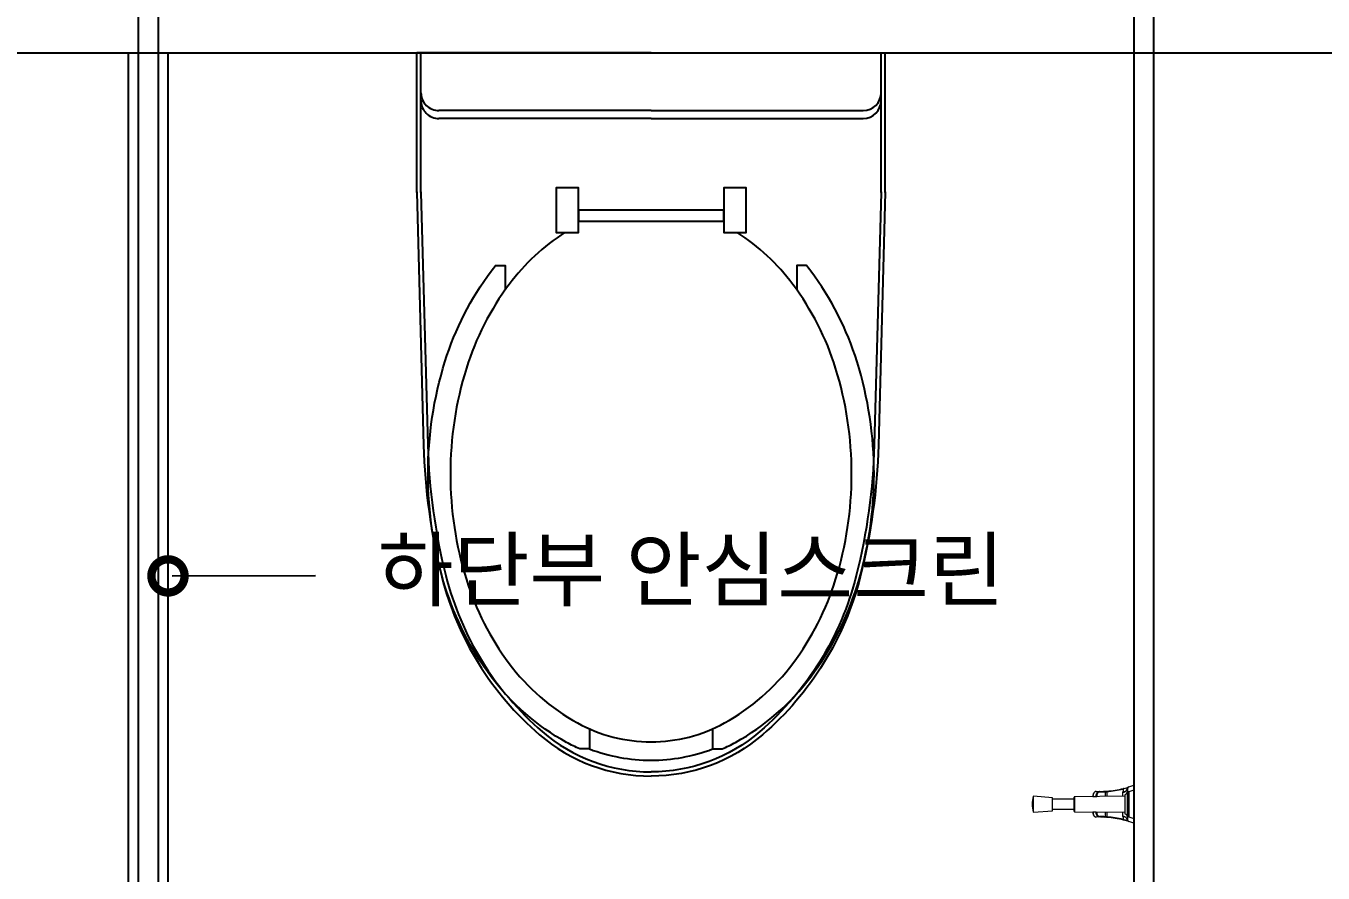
# Model space of a CAD drawing. Extents: x -255 to 8105, y -176 to 5714.
# Drawn here: x 3160 to 3811, y 3189 to 3614 of the extents above; entities that cross this region are included whole.
import ezdxf
from ezdxf.enums import TextEntityAlignment as Align

# ---------------------------------------------------------------- set-up
doc = ezdxf.new("R2010")
doc.units = 0
doc.header["$LTSCALE"] = 30
doc.layers.get('0').update_dxf_attribs({"linetype": 'CONTINUOUS'})
for name, color, linetype in [('0_toilet', 6, 'CONTINUOUS'), ('HAT', 8, 'CONTINUOUS'), ('문자', 3, 'CONTINUOUS'), ('부자재', 4, 'CONTINUOUS'), ('옷걸이', 4, 'CONTINUOUS'), ('치수', 1, 'CONTINUOUS'), ('해치', 8, 'CONTINUOUS')]:
    doc.layers.add(name, color=color, linetype=linetype)
doc.styles.add('돋움', font='malgun.ttf')

# ---------------------------------------------------------------- blocks, each defined once
blk = doc.blocks.new('A$C10E41893')
at = {"layer": '부자재'}
for p, q in [((6.5, 0), (6.5, 196)), ((123.3, 196), (6.5, 196)), ((123.3, 192.5), (6.5, 192.5)), ((54.8, 0), (54.8, 177.5)), ((61.4, 0), (61.4, 177.5)), ((6.5, 0), (6.5, -196)), ((54.8, 0), (54.8, -177.5)), ((61.4, 0), (61.4, -177.5)), ((123.3, -192.5), (6.5, -192.5)), ((123.3, -196), (6.5, -196))]:
    blk.add_line(p, q, dxfattribs=at)
for points in [[(122.7, 196, -0.012538), (123.3, 196), (334.6, 190.3, -0.055395), (444.7, 175.1, -0.154276), (576.9, 93.3, -0.179504), (611.5, 0, -0.179504)], [(122.8, 192.5, -0.012538), (123.2, 192.5), (334.5, 186.8, -0.055395), (443.8, 171.7, -0.154276), (574.3, 91, -0.179504), (608, 0, -0.179504)], [(572, 51.4), (588.8, 51.4), (588.8, 59.6, 0.021185), (583.3, 70.7, 0.106084), (528.4, 133.7, 0.085733), (452.6, 172.4, 0.075373), (358.7, 186.6, 0.075373), (264.8, 172.4, 0.085733), (189, 133.7, 0.007337), (184.4, 130.1), (184.4, 122), (204.7, 122)], [(156.7, -72, 0.089162), (200.2, -118.7, 0.085733), (270.3, -154.5, 0.075373), (358.7, -167.9, 0.075373), (447.1, -154.5, 0.085733), (517.2, -118.7, 0.106084), (567, -61.6, 0.126931), (582.8, 0, 0.126931), (567, 61.6, 0.106084), (517.2, 118.7, 0.085733), (447.1, 154.5, 0.075373), (358.7, 167.9, 0.075373), (270.3, 154.5, 0.085733), (200.2, 118.7, 0.089162), (156.7, 72)], [(588.8, -51.4, 0.090214), (598.2, 0, 0.090214), (588.8, 51.4, 0.106084)], [(122.7, -196, 0.012538), (123.3, -196), (334.6, -190.3, 0.055395), (444.7, -175.1, 0.154276), (576.9, -93.3, 0.179504), (611.5, 0, 0.179504)], [(122.8, -192.5, 0.012538), (123.2, -192.5), (334.5, -186.8, 0.055395), (443.8, -171.7, 0.154276), (574.3, -91, 0.179504), (608, 0, 0.179504)], [(572, -51.4), (588.8, -51.4), (588.8, -59.6, -0.021185), (583.3, -70.7, -0.106084), (528.4, -133.7, -0.085733), (452.6, -172.4, -0.075373), (358.7, -186.6, -0.075373), (264.8, -172.4, -0.085733), (189, -133.7, -0.007337), (184.4, -130.1), (184.4, -122), (204.7, -122)]]:
    blk.add_lwpolyline(points, format="xyb", dxfattribs=at)
blk.add_lwpolyline([(138, -60.8), (119.3, -60.8), (119.3, -79.5), (156.7, -79.5), (156.7, -60.8), (138, -60.8), (147.3, -60.8), (147.3, 60.8), (138, 60.8), (156.7, 60.8), (156.7, 79.5), (119.3, 79.5), (119.3, 60.8), (138, 60.8), (138, -60.8), (119.3, -60.8)], dxfattribs=at)
for centre, start, end in [((39.8, 177.5), 0, 90), ((46.4, 177.5), 0, 90), ((39.8, -177.5), 270, 0), ((46.4, -177.5), 270, 0)]:
    blk.add_arc(centre, 15, start, end, dxfattribs=at)
blk = doc.blocks.new('_DOTSMALL')
at = {"color": 0, "linetype": 'ByBlock', "const_width": 0.5}
blk.add_lwpolyline([(-0.0625, 0, 1), (0.0625, 0, 1)], format="xyb", close=True, dxfattribs=at)
blk = doc.blocks.new('A$C63EC304E')
at = {"layer": '치수', "color": 1, "xscale": 2.5, "yscale": 2.5, "zscale": 2.5, "rotation": 234.3098741996962}
blk.add_blockref('_DOTSMALL', (0.312, 0.312), dxfattribs=at)
blk = doc.blocks.new('A$C2BC9653E')
at = {"layer": '치수', "xscale": 0.3333333333333333, "yscale": 0.3333333333333333, "zscale": 0.3333333333333333}
blk.add_blockref('A$C63EC304E', (0, 0), dxfattribs=at)
blk = doc.blocks.new('A$C7FC71301')
at = {"layer": '치수', "rotation": 180}
blk.add_blockref('A$C2BC9653E', (0.208, 0.208), dxfattribs=at)
blk = doc.blocks.new('A$C4A20372B')
at = {"layer": '치수'}
blk.add_blockref('A$C7FC71301', (0, 0), dxfattribs=at)
blk = doc.blocks.new('A$C566469F5')
at = {"layer": '치수'}
blk.add_blockref('A$C4A20372B', (0, 0), dxfattribs=at)
blk = doc.blocks.new('A$C7E317CD4')
at = {"layer": '해치', "xscale": 2, "yscale": 2, "zscale": 2}
blk.add_blockref('A$C566469F5', (0, 0), dxfattribs=at)
blk = doc.blocks.new('A$C601D7F27')
at = {"layer": '치수'}
blk.add_blockref('A$C7E317CD4', (0, 0), dxfattribs=at)
blk = doc.blocks.new('A$C38802C08')
at = {"layer": '치수'}
blk.add_blockref('A$C601D7F27', (0, 0), dxfattribs=at)
blk = doc.blocks.new('UNI-16', base_point=(37634, -6761))
blk.add_line((40355.37, -3160.19), (41855.37, -3160.19))
at = {"color": 2}
for p, q in [((40845.37, -3160.19), (40845.37, -3785.19)), ((40865.37, -3160.19), (40865.37, -3785.19))]:
    blk.add_line(p, q, dxfattribs=at)
at = {"layer": '0_toilet'}
for p, q in [((40850.37, -3060.19), (40850.37, -3785.19)), ((40860.37, -3060.19), (40860.37, -3785.19)), ((41350.32, -3060.19), (41350.32, -3785.19)), ((41360.42, -3785.2), (41360.42, -3060.2))]:
    blk.add_line(p, q, dxfattribs=at)
at = {"layer": '옷걸이', "lineweight": 15}
for p, q in [((41344.91, -3529.6), (41344.91, -3531.03)), ((41344.93, -3529.6), (41344.93, -3531.03)), ((41346.99, -3529.52), (41346.95, -3529.62)), ((41346.99, -3529.47), (41346.96, -3529.56)), ((41347.06, -3529.58), (41347.06, -3529.59)), ((41347.06, -3529.59), (41347.06, -3544.99)), ((41347.74, -3528.64), (41347.75, -3528.63)), ((41347.75, -3528.63), (41350.32, -3527.79)), ((41347.75, -3528.63), (41347.75, -3528.63)), ((41350.32, -3527.79), (41350.32, -3530.16)), ((41309.47, -3534.04), (41299.97, -3533.29)), ((41299.97, -3541.29), (41299.97, -3533.29)), ((41309.47, -3540.54), (41309.47, -3534.04)), ((41320.32, -3534.79), (41309.47, -3534.79)), ((41320.32, -3537.29), (41320.32, -3533.79)), ((41345.82, -3533.32), (41320.57, -3533.54)), ((41320.57, -3533.54), (41320.57, -3541.04)), ((41329.69, -3533.36), (41329.69, -3533.46)), ((41329.69, -3533.36), (41329.78, -3533.36)), ((41329.78, -3533.36), (41329.78, -3533.46)), ((41331.31, -3533.37), (41331.66, -3533.37)), ((41331.31, -3533.45), (41331.31, -3533.37)), ((41331.66, -3533.37), (41331.66, -3533.44)), ((41336.02, -3533.41), (41336.02, -3531.02)), ((41336.79, -3530.95), (41336.79, -3533.4)), ((41344.89, -3531.04), (41345.45, -3530.97)), ((41345.82, -3532.51), (41345.82, -3542.06)), ((41347.08, -3543.58), (41347.08, -3531)), ((41347.77, -3531), (41347.08, -3531)), ((41350.32, -3530.16), (41347.77, -3531)), ((41347.77, -3531), (41347.77, -3543.58)), ((41350.32, -3530.16), (41350.32, -3544.41)), ((41299.97, -3541.29), (41309.47, -3540.54)), ((41309.47, -3539.79), (41320.32, -3539.79)), ((41320.32, -3540.79), (41320.32, -3537.29)), ((41320.57, -3541.04), (41345.82, -3541.26)), ((41329.69, -3541.12), (41329.69, -3541.22)), ((41329.69, -3541.22), (41329.78, -3541.22)), ((41329.78, -3541.12), (41329.78, -3541.22)), ((41331.31, -3541.21), (41331.31, -3541.13)), ((41331.31, -3541.21), (41331.66, -3541.21)), ((41331.66, -3541.14), (41331.66, -3541.21)), ((41336.02, -3543.56), (41336.02, -3541.17)), ((41336.79, -3541.18), (41336.79, -3543.63)), ((41345.47, -3543.61), (41344.89, -3543.54)), ((41344.91, -3543.55), (41344.91, -3544.98)), ((41344.93, -3543.55), (41344.93, -3544.98)), ((41346.95, -3544.96), (41346.99, -3545.07)), ((41347.06, -3544.99), (41347.06, -3545)), ((41347.77, -3543.58), (41347.08, -3543.58)), ((41347.75, -3545.94), (41347.74, -3545.94)), ((41347.75, -3545.95), (41347.75, -3545.94)), ((41350.32, -3546.79), (41347.75, -3545.95)), ((41347.77, -3543.58), (41350.32, -3544.41)), ((41350.32, -3544.41), (41350.32, -3546.79))]:
    blk.add_line(p, q, dxfattribs=at)
at = {"layer": '옷걸이', "lineweight": 15, "flags": 128}
for points in [[(41346.96, -3529.56), (41346.96, -3529.57), (41346.95, -3529.62)], [(41347.06, -3529.59), (41347.03, -3529.59), (41346.95, -3529.62)], [(41331.4, -3530.86), (41331.39, -3530.86), (41331.16, -3530.88), (41330.94, -3530.95), (41330.72, -3531.05), (41330.52, -3531.2), (41330.33, -3531.39), (41330.17, -3531.61), (41330.02, -3531.86), (41329.9, -3532.15), (41329.8, -3532.45), (41329.73, -3532.77), (41329.69, -3533.1), (41329.69, -3533.36)], [(41331.41, -3530.86), (41331.14, -3530.89), (41330.87, -3530.99), (41330.63, -3531.16), (41330.4, -3531.39), (41330.2, -3531.67), (41330.03, -3532.01), (41329.91, -3532.38), (41329.82, -3532.78), (41329.78, -3533.28), (41329.78, -3533.36)], [(41331.31, -3533.37), (41331.33, -3532.95), (41331.4, -3532.54), (41331.51, -3532.16), (41331.66, -3531.81), (41331.84, -3531.5), (41332.06, -3531.25), (41332.3, -3531.06), (41332.56, -3530.93), (41332.91, -3530.87)], [(41333.1, -3531.12), (41332.79, -3531.18), (41332.56, -3531.29), (41332.34, -3531.46), (41332.14, -3531.69), (41331.98, -3531.97), (41331.84, -3532.28), (41331.74, -3532.63), (41331.68, -3532.99), (41331.66, -3533.37)], [(41336.77, -3530.7), (41336.77, -3530.71), (41336.77, -3530.72), (41336.77, -3530.75), (41336.77, -3530.78), (41336.77, -3530.81), (41336.78, -3530.86), (41336.78, -3530.9), (41336.79, -3530.95)], [(41344.61, -3531.46), (41344.54, -3533.04), (41344.53, -3533.33)], [(41346.86, -3531.55), (41346.9, -3531.27), (41346.94, -3531.08), (41346.97, -3531.08), (41347, -3531.25), (41347.02, -3531.58), (41347.03, -3532.04)], [(41329.69, -3541.22), (41329.69, -3541.27), (41329.71, -3541.6), (41329.76, -3541.93), (41329.83, -3542.25), (41329.94, -3542.54), (41330.07, -3542.82), (41330.23, -3543.07), (41330.41, -3543.28), (41330.62, -3543.46), (41330.83, -3543.59), (41331.06, -3543.68), (41331.3, -3543.72), (41331.33, -3543.71)], [(41329.78, -3541.22), (41329.8, -3541.64), (41329.87, -3542.05), (41329.98, -3542.43), (41330.13, -3542.78), (41330.32, -3543.09), (41330.53, -3543.34), (41330.77, -3543.53), (41331.03, -3543.66), (41331.35, -3543.72), (41331.41, -3543.72)], [(41332.91, -3543.71), (41332.64, -3543.67), (41332.37, -3543.56), (41332.13, -3543.39), (41331.9, -3543.15), (41331.71, -3542.86), (41331.55, -3542.52), (41331.42, -3542.15), (41331.34, -3541.75), (41331.31, -3541.21)], [(41331.66, -3541.21), (41331.69, -3541.69), (41331.77, -3542.05), (41331.88, -3542.39), (41332.02, -3542.7), (41332.2, -3542.96), (41332.4, -3543.17), (41332.62, -3543.33), (41332.86, -3543.42), (41333.1, -3543.46)], [(41344.53, -3541.25), (41344.55, -3541.85), (41344.61, -3543.12)], [(41336.77, -3543.88), (41336.77, -3543.87), (41336.77, -3543.86), (41336.77, -3543.83), (41336.77, -3543.8), (41336.77, -3543.76), (41336.78, -3543.72), (41336.78, -3543.67), (41336.79, -3543.63)], [(41344.92, -3544.98), (41344.92, -3544.98), (41344.93, -3544.98)], [(41345.12, -3545.23), (41345.11, -3545.22), (41345.11, -3545.22)], [(41347.03, -3542.78), (41347.01, -3543.2), (41346.98, -3543.44), (41346.95, -3543.52), (41346.92, -3543.42), (41346.87, -3543.14), (41346.86, -3543.03)], [(41346.95, -3544.96), (41347.03, -3544.99), (41347.06, -3544.99)], [(41346.96, -3545.02), (41346.96, -3545.01), (41346.95, -3544.96)], [(41346.96, -3545.02), (41346.98, -3545.08), (41346.99, -3545.12)]]:
    blk.add_lwpolyline(points, dxfattribs=at)
at = {"layer": '옷걸이', "lineweight": 15}
for centre, radius, start, end in [((41332.55, -3478.11), 52.77, 274.5864, 283.76829), ((41332.55, -3478.11), 53.02, 274.5864, 283.49029), ((41344.78, -3529.05), 2.24, 266.39085, 345.18943), ((41345.16, -3529.6), 0.25, 103.76166, 179.45314), ((41332.76, -3479.91), 51.15, 283.75841, 286.46904), ((41345.18, -3529.59), 0.247, 104.08418, 180.74148), ((41332.82, -3479.12), 51.71, 283.74931, 286.75644), ((41345.19, -3529.19), 1.8, 276.78644, 348.2605), ((41348.13, -3529.73), 1.16, 109.29372, 169.39421), ((41348.06, -3529.58), 1, 108.19187, 180.00628), ((41310.26, -3537.29), 11.04, 158.76069, 201.23931), ((41320.57, -3533.79), 0.25, 90.5, 180), ((41330.94, -3478.11), 55.27, 268.79267, 270.38109), ((41332.55, -3478.11), 52.77, 268.76311, 270.39042), ((41332.55, -3478.11), 52.77, 270.39042, 273.54893), ((41332.87, -3531.1), 0.227, 353.60797, 81.79126), ((41332.74, -3478.11), 53.02, 270.39042, 273.54893), ((41332.55, -3478.11), 52.76, 273.54888, 274.58645), ((41335.79, -3531), 0.23, 354.81124, 84.54256), ((41333.39, -3497.05), 34.08, 274.43326, 275.72635), ((41345, -3531.4), 0.4, 122.00917, 187.80826), ((41344.87, -3531.43), 0.271, 148.63439, 187.60531), ((41344.89, -3531.28), 0.248, 90.27695, 180.4119), ((41345.49, -3531.12), 1.44, 283.11861, 345.96551), ((40945.94, -3537.16), 401.13, 359.19679, 0.73159), ((41320.57, -3540.79), 0.25, 180, 269.5), ((41330.94, -3596.47), 55.27, 89.61891, 91.20733), ((41345.49, -3543.46), 1.43, 14.10574, 76.92454), ((41332.55, -3596.47), 52.77, 89.60958, 91.23689), ((41332.87, -3543.48), 0.227, 278.20874, 6.39203), ((41332.55, -3596.47), 52.77, 86.45107, 89.60958), ((41332.74, -3596.47), 53.02, 86.45107, 89.60958), ((41335.79, -3543.58), 0.23, 275.45744, 5.18876), ((41332.55, -3596.48), 52.77, 85.41362, 86.45105), ((41333.39, -3577.53), 34.07, 84.27357, 85.56682), ((41332.55, -3596.47), 52.77, 76.23171, 85.4136), ((41332.55, -3596.47), 53.02, 76.50971, 85.4136), ((41344.97, -3543.19), 0.376, 169.93932, 240.54556), ((41344.91, -3543.15), 0.307, 174.77864, 208.98165), ((41344.78, -3545.53), 2.24, 14.82654, 93.59318), ((41344.89, -3543.3), 0.248, 179.5881, 269.72305), ((41345.16, -3544.98), 0.25, 180.27283, 256.23947), ((41345.18, -3544.99), 0.247, 179.25852, 255.91582), ((41332.72, -3594.83), 51.33, 73.52264, 76.23766), ((41332.89, -3595.23), 51.47, 73.23764, 76.25768), ((41345.19, -3545.4), 1.81, 12.06066, 82.51429), ((41348.13, -3544.84), 1.17, 191.39698, 250.6752), ((41348.06, -3545), 1, 179.99372, 251.80813)]:
    blk.add_arc(centre, radius, start, end, dxfattribs=at)
at = {"layer": '치수'}
blk.add_line((40939.49, -3422.74), (40867.54, -3422.75), dxfattribs=at)
at = {"layer": 'HAT', "xscale": 0.6000000000003638, "yscale": 0.6000000000003638, "zscale": 0.6000000000003638, "rotation": 270}
blk.add_blockref('A$C10E41893', (41107.89, -3156.29), dxfattribs=at)
at = {"layer": '해치', "xscale": -20, "yscale": 20, "zscale": 20}
blk.add_blockref('A$C38802C08', (40869.54, -3426.86), dxfattribs=at)
at = {"layer": '문자', "style": '돋움'}
blk.add_text('하단부 안심스크린', height=30.337, dxfattribs=at).set_placement((41128.09, -3419.19), align=Align.MIDDLE)

msp = doc.modelspace()

# ---------------------------------------------------------------- block references
msp.add_blockref('UNI-16', (0, 0))

doc.saveas('drawing.dxf')
